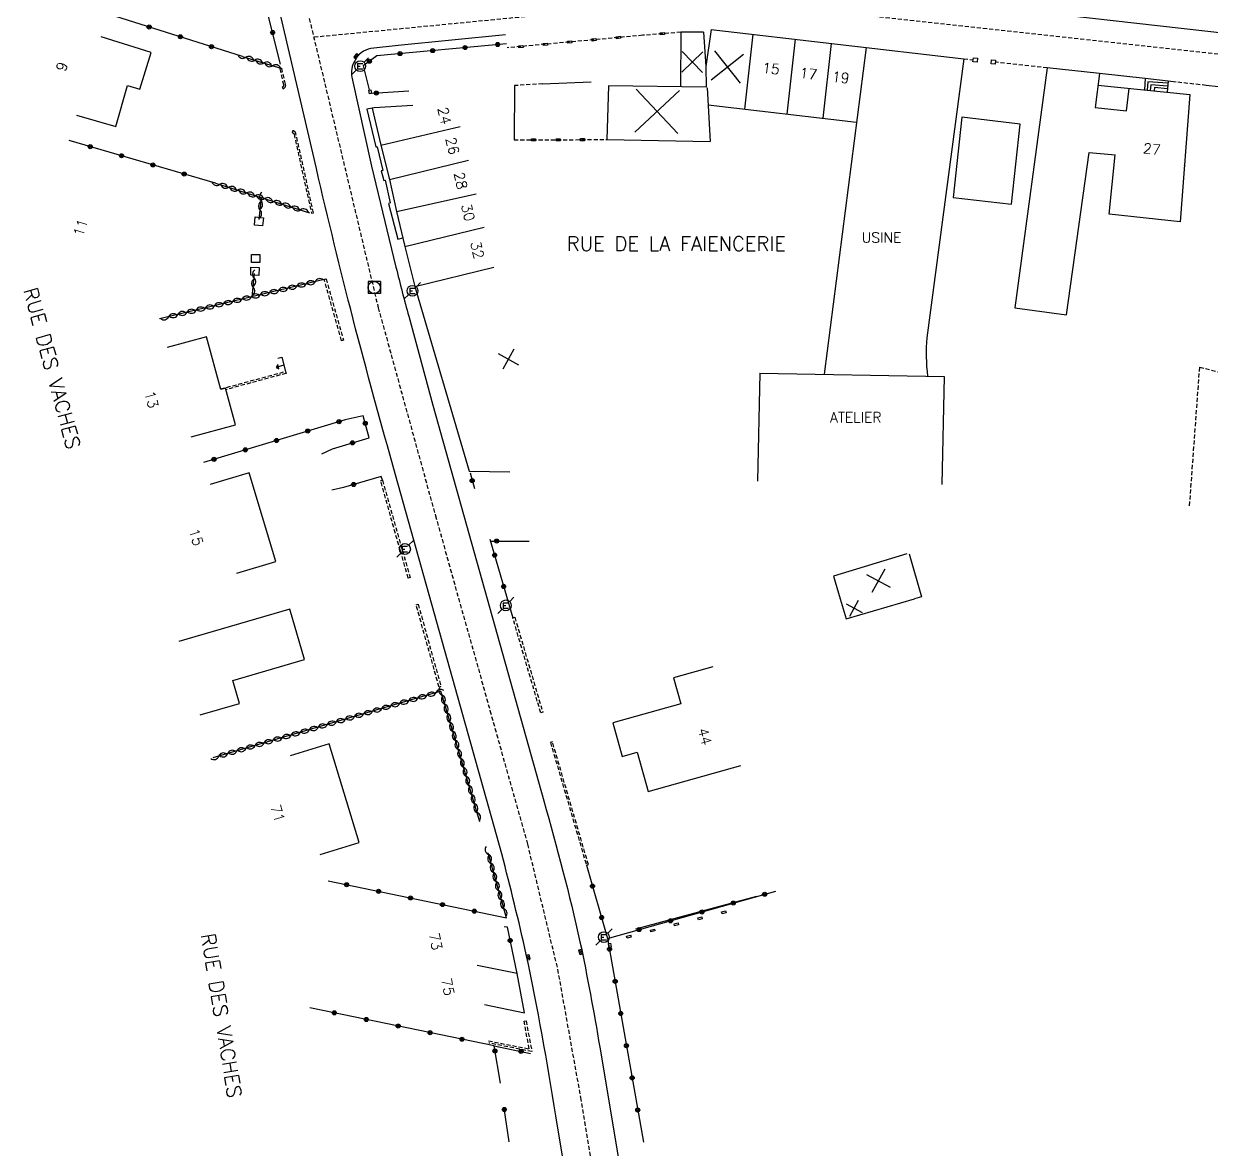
# Model space of a CAD drawing. Header units: millimetres. Extents: x 114000 to 115000, y 124000 to 125000.
# Drawn here: x 114109.5 to 114255, y 124432.6 to 124570.5 of the extents above; entities that cross this region are included whole.
import ezdxf
from ezdxf.enums import TextEntityAlignment as Align

# ---------------------------------------------------------------- set-up
doc = ezdxf.new("R2010")
doc.units = ezdxf.units.MM
doc.linetypes.add('DASHED', pattern=[0.75, 0.5, -0.25])
doc.layers.get('0').update_dxf_attribs({"linetype": 'CONTINUOUS'})
for name, color, linetype in [('W0001', 6, 'DASHED'), ('W0008', 7, 'CONTINUOUS'), ('W0100', 7, 'CONTINUOUS'), ('W0112', 1, 'DASHED'), ('W0310', 3, 'CONTINUOUS'), ('W0322', 7, 'CONTINUOUS'), ('W0334', 7, 'CONTINUOUS'), ('W0400', 7, 'CONTINUOUS'), ('W0420', 7, 'CONTINUOUS'), ('W0471', 7, 'CONTINUOUS'), ('W0989', 7, 'CONTINUOUS'), ('W0991', 7, 'CONTINUOUS'), ('W1102', 7, 'CONTINUOUS')]:
    doc.layers.add(name, color=color, linetype=linetype)
doc.styles.get("Standard").update_dxf_attribs({"font": 'romans.shx', "width": 0.85})

# ---------------------------------------------------------------- blocks, each defined once
blk = doc.blocks.new('t322o')
at = {"color": 0, "linetype": 'Continuous'}
for radius in [0.25, 0.15]:
    blk.add_circle((0, 0), radius, dxfattribs=at)
blk = doc.blocks.new('t310o')
at = {"color": 0, "linetype": 'Continuous'}
for centre, start, end in [((-0.5, 0.38), 216.8699, 323.1304), ((0.5, -0.37), 36.8699, 143.1303)]:
    blk.add_arc(centre, 0.625, start, end, dxfattribs=at)
blk = doc.blocks.new('t112o')
at = {"color": 0, "linetype": 'Continuous'}
for p, q in [((-0.5, 0.5), (0.5, 0.5)), ((-0.5, -0.5), (-0.5, 0.5)), ((0.5, 0.5), (0.5, -0.5)), ((0.5, -0.5), (-0.5, -0.5))]:
    blk.add_line(p, q, dxfattribs=at)
blk = doc.blocks.new('T400')
for p, q in [((-0.15, 0.3), (0.15, 0.3)), ((-0.15, -0.25), (-0.15, 0.3)), ((-0.15, 0.15), (0.15, 0.15)), ((-0.15, 0), (0.15, 0)), ((0.15, 0.3), (0.15, -0.25)), ((-0.15, -0.15), (0.15, -0.15)), ((-0.15, -0.25), (-0.15, -0.3)), ((-0.15, -0.3), (0.15, -0.3)), ((0.15, -0.3), (0.15, -0.25))]:
    blk.add_line(p, q)
blk = doc.blocks.new('T471')
for p, q in [((-0.333334, 0.333334), (-0.333334, -0.333334)), ((-0.333334, 0.333334), (0.333334, 0.333334)), ((-0.333334, 0), (0, 0)), ((0.500001, 0.500001), (1.000002, 1.000002)), ((-0.500001, -0.500001), (-1.000002, -1.000002)), ((-0.333334, -0.333334), (0.333334, -0.333334))]:
    blk.add_line(p, q)
blk.add_ellipse((0, 0), major_axis=(0.471405, 0.471405), ratio=1, start_param=5.4977871438, end_param=11.780972451)
blk = doc.blocks.new('T420')
for p, q in [((0.75, 0.75), (-0.75, 0.75)), ((-0.75, 0.75), (-0.75, -0.75)), ((0.75, 0.75), (0.75, -0.75)), ((0.75, -0.75), (-0.75, -0.75))]:
    blk.add_line(p, q)
blk.add_ellipse((0, 0), major_axis=(-0.53, 0.53), ratio=1, start_param=3.926991, end_param=10.210176)
blk = doc.blocks.new('t991o')
at = {"color": 0, "linetype": 'Continuous'}
for p, q in [((-1, 1), (1, -1)), ((-1, -1), (1, 1))]:
    blk.add_line(p, q, dxfattribs=at)

msp = doc.modelspace()

# ---------------------------------------------------------------- linework, layer by layer
at = {"layer": 'W0001'}
msp.add_lwpolyline([(114453.11, 124545.72), (114406.2, 124539.21), (114371.69, 124534.81), (114369.49, 124535.09), (114367.83, 124535.2), (114332.91, 124542.76, -0.036179), (114325.23, 124544.2), (114277.84, 124561.92), (114271.7, 124564.25, 0.017074), (114265.58, 124565.66), (114197.8, 124573.09, 0.020478), (114191.85, 124573.35), (114144.93, 124568.79, 0.455282)], format="xyb", dxfattribs=at)
msp.add_lwpolyline([(114144.49, 124571.11), (114152.94, 124535.67), (114159.95, 124510.19), (114166.64, 124486.32), (114171.23, 124469.95), (114174.92, 124454.6), (114177.73, 124438.91), (114180.51, 124422.15), (114183.27, 124405.53), (114185.06, 124394.74), (114186.17, 124385.81), (114186.86, 124374.05), (114188.29, 124340.88), (114192.07, 124245.58), (114193.87, 124173.39), (114194.16, 124160.56), (114194.68, 124145.56), (114195.43, 124136.5), (114196.09, 124119.91), (114198.21, 124114.41), (114199.52, 124110.54), (114203.92, 124098.7)], dxfattribs=at)
at = {"layer": 'W0008'}
msp.add_lwpolyline([(114168.67, 124622.86), (114164.5, 124624.73), (114160.92, 124626.34), (114139.83, 124622, 0.481551), (114137.31, 124618.31), (114147.14, 124575.17, 0.332921), (114151.77, 124572.42), (114192.1, 124576.24), (114195.18, 124576.28), (114265.5, 124568.33, -0.102259), (114272.84, 124566.12), (114296.85, 124557.13), (114325.2, 124546.73, 0.074822), (114335.22, 124544.49)], format="xyb", dxfattribs=at)
at = {"layer": 'W0008', "flags": 128}
for points in [[(114181.6, 124395.07), (114174.69, 124436.66, 0.0136), (114171.09, 124456.43, 0.0086), (114168.08, 124468.76), (114155.06, 124515.2, -0.0048), (114149.86, 124534.29, -0.0059), (114145.36, 124552.72), (114140.99, 124571.4)], [(114168.56, 124569.1), (114155.39, 124567.79), (114152.02, 124567.44, 0.2377), (114150.06, 124565.94, 0.1805), (114149.72, 124563.92), (114152.11, 124553.01), (114155.11, 124540.65, 0.0065), (114156.68, 124534.62), (114159.63, 124523.73), (114173.23, 124475.25, -0.0144), (114177.67, 124458, -0.0106), (114180.09, 124445.09), (114183.32, 124425.74)]]:
    msp.add_lwpolyline(points, format="xyb", dxfattribs=at)
at = {"layer": 'W0008'}
for points in [[(114246.95, 124563.74), (114241.34, 124564.36)], [(114250.75, 124563.32), (114249.77, 124563.43)], [(114257.46, 124562.58), (114254.41, 124562.92)]]:
    msp.add_lwpolyline(points, dxfattribs=at)
at = {"layer": 'W0100'}
for points in [[(114190.05, 124569.42), (114189.98, 124562.74)], [(114192.81, 124569.42), (114190.05, 124569.42)], [(114192.81, 124569.42), (114193.08, 124565.21)], [(114193.76, 124569.75), (114193.08, 124565.21)], [(114193.76, 124569.75), (114224.72, 124566.18)], [(114198.84, 124569.17), (114197.82, 124560)], [(114204.05, 124568.56), (114203.02, 124559.4)], [(114208.46, 124568.05), (114207.42, 124558.89)], [(114212.73, 124567.56), (114207.6, 124527.52)], [(114224.72, 124566.18), (114220.17, 124532)], [(114193.08, 124565.21), (114193.15, 124562.69)], [(114234.94, 124565.06), (114230.95, 124535.68)], [(114241.34, 124564.36), (114234.94, 124565.06)], [(114241.34, 124564.36), (114240.82, 124560.2)], [(114246.95, 124563.74), (114246.85, 124562.36)], [(114249.77, 124563.43), (114246.95, 124563.74)], [(114247.29, 124563.36), (114247.2, 124562.33)], [(114249.74, 124563.17), (114247.29, 124563.36)], [(114249.77, 124563.43), (114249.64, 124562.08)], [(114169.64, 124562.89), (114169.6, 124556.23)], [(114181.18, 124562.88), (114180.98, 124556.28)], [(114193.15, 124562.69), (114181.18, 124562.88)], [(114193.25, 124562.63), (114193.61, 124556.03)], [(114241.16, 124562.93), (114252.43, 124561.8)], [(114244.66, 124559.81), (114244.97, 124562.55)], [(114247.63, 124562.97), (114247.56, 124562.29)], [(114249.71, 124562.8), (114247.63, 124562.97)], [(114248.07, 124562.65), (114248.03, 124562.24)], [(114249.68, 124562.49), (114248.07, 124562.65)], [(114252.43, 124561.8), (114251.22, 124546.21)], [(114193.37, 124560.52), (114211.56, 124558.41)], [(114224.49, 124559.01), (114223.41, 124549.18)], [(114231.63, 124558.18), (114224.49, 124559.01)], [(114240.82, 124560.2), (114244.66, 124559.81)], [(114230.55, 124548.36), (114231.63, 124558.18)], [(114180.98, 124556.28), (114193.61, 124556.03)], [(114237.32, 124534.81), (114240.09, 124554.69)], [(114240.09, 124554.69), (114243.28, 124554.39)], [(114242.53, 124547.12), (114243.28, 124554.39)], [(114251.7, 124553.18), (114251.76, 124553.14)], [(114223.41, 124549.18), (114230.55, 124548.36)], [(114251.22, 124546.21), (114242.53, 124547.12)], [(114230.95, 124535.68), (114237.32, 124534.81)], [(114130.02, 124519.86), (114135.43, 124521.32), (114134.22, 124525.8), (114133.64, 124525.64), (114131.89, 124532.12), (114127.06, 124530.82)], [(114141.39, 124528.63), (114140.42, 124528.37), (114140.77, 124528.17), (114140.62, 124528.72), (114140.42, 124528.37)], [(114140.64, 124529.51), (114141.12, 124529.63), (114141.59, 124527.87)], [(114199.7, 124527.66), (114199.43, 124514.43)], [(114199.7, 124527.66), (114222.32, 124527.25)], [(114222.32, 124527.25), (114222.02, 124514.02)], [(114217.72, 124505.54), (114208.75, 124502.79)], [(114218, 124505.5), (114219.51, 124500.25)], [(114208.75, 124502.79), (114209.57, 124500)], [(114209.57, 124500), (114210.3, 124497.55), (114218.67, 124500)], [(114219.51, 124500.25), (114218.67, 124500)], [(114131.12, 124485.78), (114135.92, 124487.18), (114135.1, 124489.99), (114143.9, 124492.56), (114142.09, 124498.76), (114128.49, 124494.78)], [(114193.97, 124491.69), (114189.15, 124490.34), (114190.05, 124487.15), (114181.69, 124484.8), (114182.85, 124480.68), (114184.69, 124481.2), (114186.04, 124476.39), (114197.37, 124479.57)], [(114165.97, 124450.32), (114170.86, 124449.3), (114169.95, 124454.09), (114165.05, 124455.1)]]:
    msp.add_lwpolyline(points, dxfattribs=at)
at = {"layer": 'W0100', "flags": 128}
for points in [[(114115.96, 124559.26), (114120.76, 124557.86), (114122.22, 124562.89), (114123.71, 124562.45), (114125.13, 124566.93), (114118.99, 124568.87)], [(114157.18, 124560.47), (114152.46, 124560.17), (114152.19, 124560.13), (114153.27, 124555.57), (114154.31, 124551.37), (114155.17, 124547.46), (114156.22, 124543.17), (114157.41, 124538.28), (114164.08, 124515.66), (114169.08, 124515.55)], [(114135.62, 124503.14), (114140.41, 124504.58), (114137.13, 124515.45), (114132.34, 124514)], [(114145.82, 124468.7), (114150.6, 124470.16), (114146.91, 124482.23), (114142.13, 124480.76)]]:
    msp.add_lwpolyline(points, dxfattribs=at)
at = {"layer": 'W0100'}
msp.add_arc((114243.88, 124530.17), 23.78, 175.5807, 186.9574, dxfattribs=at)
at = {"layer": 'W0112'}
for p, q in [((114187.5, 124569.34), (114188, 124569.38)), ((114187.52, 124569.1), (114187.5, 124569.34)), ((114188.02, 124569.13), (114187.52, 124569.1)), ((114188, 124569.38), (114188.02, 124569.13)), ((114170.17, 124567.78), (114170.67, 124567.82)), ((114170.19, 124567.53), (114170.17, 124567.78)), ((114170.69, 124567.57), (114170.19, 124567.53)), ((114170.67, 124567.82), (114170.69, 124567.57)), ((114173.16, 124568.05), (114173.66, 124568.1)), ((114173.18, 124567.8), (114173.16, 124568.05)), ((114173.68, 124567.85), (114173.18, 124567.8)), ((114173.66, 124568.1), (114173.68, 124567.85)), ((114176.15, 124568.33), (114176.64, 124568.37)), ((114176.17, 124568.08), (114176.15, 124568.33)), ((114176.67, 124568.12), (114176.17, 124568.08)), ((114176.64, 124568.37), (114176.67, 124568.12)), ((114179.13, 124568.6), (114179.63, 124568.65)), ((114179.16, 124568.35), (114179.13, 124568.6)), ((114179.65, 124568.4), (114179.16, 124568.35)), ((114179.63, 124568.65), (114179.65, 124568.4)), ((114182.12, 124568.88), (114182.62, 124568.93)), ((114182.14, 124568.63), (114182.12, 124568.88)), ((114182.64, 124568.68), (114182.14, 124568.63)), ((114182.62, 124568.93), (114182.64, 124568.68)), ((114225.84, 124565.79), (114225.9, 124566.29)), ((114225.9, 124566.29), (114226.39, 124566.23)), ((114226.39, 124566.23), (114226.34, 124565.74)), ((114226.34, 124565.74), (114225.84, 124565.79)), ((114228.06, 124565.55), (114228.12, 124566.05)), ((114228.56, 124565.5), (114228.06, 124565.55)), ((114228.12, 124566.05), (114228.61, 124566)), ((114228.61, 124566), (114228.56, 124565.5)), ((114171.73, 124556.36), (114172.23, 124556.36)), ((114171.73, 124556.11), (114171.73, 124556.36)), ((114172.23, 124556.11), (114171.73, 124556.11)), ((114172.23, 124556.36), (114172.23, 124556.11)), ((114174.73, 124556.38), (114175.23, 124556.38)), ((114174.73, 124556.13), (114174.73, 124556.38)), ((114175.23, 124556.13), (114174.73, 124556.13)), ((114175.23, 124556.38), (114175.23, 124556.13)), ((114177.73, 124556.39), (114178.23, 124556.39)), ((114177.73, 124556.14), (114177.73, 124556.39)), ((114178.23, 124556.14), (114177.73, 124556.14)), ((114178.23, 124556.39), (114178.23, 124556.14)), ((114195.02, 124461.65), (114195.51, 124461.77)), ((114195.09, 124461.4), (114195.02, 124461.65)), ((114195.57, 124461.53), (114195.09, 124461.4)), ((114195.51, 124461.77), (114195.57, 124461.53)), ((114189.21, 124460.17), (114189.69, 124460.29)), ((114189.27, 124459.93), (114189.21, 124460.17)), ((114189.76, 124460.05), (114189.27, 124459.93)), ((114189.69, 124460.29), (114189.76, 124460.05)), ((114192.12, 124460.91), (114192.6, 124461.03)), ((114192.18, 124460.66), (114192.12, 124460.91)), ((114192.66, 124460.79), (114192.18, 124460.66)), ((114192.6, 124461.03), (114192.66, 124460.79)), ((114183.39, 124458.69), (114183.88, 124458.82)), ((114183.46, 124458.45), (114183.39, 124458.69)), ((114183.94, 124458.57), (114183.46, 124458.45)), ((114183.88, 124458.82), (114183.94, 124458.57)), ((114186.3, 124459.43), (114186.79, 124459.55)), ((114186.36, 124459.19), (114186.3, 124459.43)), ((114186.85, 124459.31), (114186.36, 124459.19)), ((114186.79, 124459.55), (114186.85, 124459.31)), ((114181.15, 124457.76), (114181.4, 124457.8)), ((114181.24, 124457.26), (114181.15, 124457.76)), ((114181.48, 124457.31), (114181.24, 124457.26)), ((114181.4, 124457.8), (114181.48, 124457.31))]:
    msp.add_line(p, q, dxfattribs=at)
for points in [[(114185.36, 124569.05), (114168.74, 124567.52)], [(114190.05, 124569.42), (114185.36, 124569.05)], [(114224.72, 124566.18), (114225.87, 124566.04)], [(114234.94, 124565.06), (114228.59, 124565.75)], [(114254.41, 124562.92), (114250.75, 124563.32)], [(114173.08, 124563.1), (114169.64, 124562.89)], [(114169.6, 124556.23), (114180.98, 124556.28)], [(114252.39, 124511.42), (114253.63, 124528.41)], [(114253.63, 124528.41), (114258.59, 124527.1)], [(114133.62, 124525.72), (114141.59, 124527.87), (114141.65, 124527.63), (114134.27, 124525.63)], [(114166.44, 124445.85), (114171.45, 124444.86), (114170.81, 124448.26), (114171.06, 124448.31), (114171.77, 124444.54), (114166.49, 124445.58)]]:
    msp.add_lwpolyline(points, dxfattribs=at)
for points in [[(114141.29, 124562.48), (114141.36, 124562.53), (114141.43, 124562.58), (114141.49, 124562.64), (114141.54, 124562.7), (114141.58, 124562.76), (114141.59, 124562.82), (114141.6, 124562.89), (114141.59, 124562.95), (114141.58, 124563.02), (114141.57, 124563.08), (114141.11, 124564.99), (114140.87, 124564.93), (114141.33, 124563.03), (114141.34, 124562.98), (114141.34, 124562.93), (114141.35, 124562.89), (114141.34, 124562.86), (114141.34, 124562.85), (114141.33, 124562.83), (114141.31, 124562.81), (114141.27, 124562.78), (114141.22, 124562.74), (114141.15, 124562.69)], [(114151.87, 124561.87), (114151.78, 124562.34), (114152.03, 124562.38), (114152.11, 124561.92)], [(114142.39, 124557.14), (114142.43, 124557.12), (114142.47, 124557.1), (114142.5, 124557.09), (114142.53, 124557.07), (114142.55, 124557.06), (114142.56, 124557.04), (114142.58, 124557.02), (114142.6, 124556.99), (114142.61, 124556.96), (114142.62, 124556.93), (114144.77, 124547.26), (114145.01, 124547.31), (114142.86, 124556.99), (114142.84, 124557.05), (114142.82, 124557.11), (114142.79, 124557.16), (114142.75, 124557.21), (114142.71, 124557.25), (114142.67, 124557.28), (114142.62, 124557.31), (114142.58, 124557.33), (114142.53, 124557.35), (114142.48, 124557.37)], [(114146.56, 124539.2), (114148.68, 124531.7), (114148.44, 124531.63), (114146.32, 124539.13)], [(114156.62, 124502.54), (114155.66, 124505.86), (114153.23, 124514.47), (114153.47, 124514.54), (114155.9, 124505.93), (114156.86, 124502.61)], [(114157.83, 124499.36), (114160.63, 124489.27), (114160.39, 124489.2), (114157.59, 124499.29)], [(114169.68, 124497.75), (114173.1, 124486.12), (114172.86, 124486.05), (114169.44, 124497.68)], [(114174.05, 124482.41), (114178.46, 124467.37), (114178.7, 124467.44), (114174.29, 124482.48)]]:
    msp.add_lwpolyline(points, close=True, dxfattribs=at)
at = {"layer": 'W0310'}
for p, q in [((114138.34, 124546.5), (114138.62, 124549.16)), ((114137.49, 124537.02), (114137.79, 124539.88))]:
    msp.add_line(p, q, dxfattribs=at)
at = {"layer": 'W0310', "flags": 128}
for points in [[(114136.31, 124566.46), (114141.11, 124564.98)], [(114133, 124550.92), (114144.53, 124547.31)], [(114146.32, 124539.13), (114126.12, 124534.3)], [(114165.41, 124472.7), (114160.62, 124488.68), (114132.66, 124480.51)], [(114168.65, 124460.93), (114166.4, 124468.86)]]:
    msp.add_lwpolyline(points, dxfattribs=at)
at = {"layer": 'W0310'}
for points in [[(114173.08, 124563.1), (114179.06, 124563.36)], [(114184.52, 124459.56), (114199.35, 124463.59)]]:
    msp.add_lwpolyline(points, dxfattribs=at)
at = {"layer": 'W0322'}
for points in [[(114136.31, 124566.46), (114119.87, 124571.65)], [(114133, 124550.92), (114115.05, 124556.17)], [(114166.69, 124507.08), (114171.45, 124507.08)], [(114181.06, 124458.4), (114201.69, 124464.19)], [(114167.14, 124445.24), (114144.56, 124449.9)], [(114167.92, 124440.68), (114167.14, 124445.24), (114171.62, 124444.31)]]:
    msp.add_lwpolyline(points, dxfattribs=at)
at = {"layer": 'W0322', "flags": 128}
for points in [[(114140.95, 124565.5), (114139.46, 124571.53)], [(114168.67, 124568.02), (114152.75, 124566.54), (114151.1, 124565.31), (114151.85, 124562.35)], [(114156.7, 124562.22), (114152.22, 124561.94)], [(114146.03, 124517.79), (114147.33, 124518.38), (114151.84, 124519.73), (114151.1, 124522.44), (114148.87, 124521.93), (114131.52, 124516.72)], [(114164.19, 124515.45), (114164.73, 124513.54)], [(114153.47, 124514.54), (114153.32, 124514.99), (114148.69, 124513.66), (114147.25, 124513.33)], [(114166.63, 124507.32), (114169.44, 124497.68)], [(114178.46, 124467.37), (114181.06, 124458.4), (114185.44, 124433.44)], [(114146.82, 124465.44), (114168.65, 124460.93)], [(114169.95, 124454.09), (114168.78, 124459.79), (114168.39, 124459.8)], [(114169, 124433.48), (114168.38, 124437.62)]]:
    msp.add_lwpolyline(points, dxfattribs=at)
at = {"layer": 'W0334', "flags": 128}
msp.add_lwpolyline([(114152.19, 124560.13), (114151.53, 124559.99), (114152.63, 124555.38), (114152.8, 124555.39), (114153.51, 124552.5), (114153.3, 124552.45), (114153.61, 124551.26), (114153.79, 124551.3), (114154.41, 124548.52), (114154.22, 124548.46), (114155.36, 124544.08), (114155.96, 124544.23)], dxfattribs=at)
at = {"layer": 'W0991'}
for p, q in [((114190.14, 124564.53), (114192.72, 124567.03)), ((114190.18, 124567.07), (114192.68, 124564.49)), ((114193.73, 124563.6), (114197.71, 124566.75)), ((114194.15, 124567.16), (114197.3, 124563.18)), ((114184.4, 124557.18), (114189.85, 124562.3)), ((114189.68, 124557.02), (114184.57, 124562.46)), ((114215.02, 124503.66), (114213.45, 124500.77)), ((114212.79, 124503), (114215.68, 124501.43)), ((114210.28, 124499.41), (114212.27, 124498.32)), ((114210.73, 124497.87), (114211.82, 124499.86))]:
    msp.add_line(p, q, dxfattribs=at)
at = {"layer": 'W1102'}
for p, q in [((114153.27, 124555.57), (114163, 124557.88)), ((114154.31, 124551.37), (114164.02, 124553.76)), ((114155.17, 124547.46), (114164.94, 124549.61)), ((114156.22, 124543.17), (114165.94, 124545.55)), ((114157.41, 124538.28), (114167.13, 124540.64))]:
    msp.add_line(p, q, dxfattribs=at)

# ---------------------------------------------------------------- block references
at = {"layer": 'W0112'}
for p, rotation in [((114138.31, 124546.25), 263.9950583446865), ((114137.92, 124541.71), 269.4498666642855), ((114137.82, 124540.13), 88.39299577970453)]:
    msp.add_blockref('t112o', p, dxfattribs=dict(at, rotation=rotation))
at = {"layer": 'W0310'}
for p, rotation in [((114136.7, 124566.34), 342.843756043355), ((114137.8, 124566), 342.843756043355), ((114138.91, 124565.66), 342.843756043355), ((114140.01, 124565.32), 342.843756043355), ((114133.5, 124550.77), 342.5937767842827), ((114134.61, 124550.42), 342.5937767842827), ((114135.71, 124550.07), 342.5937767842827), ((114136.81, 124549.73), 342.5937767842827), ((114137.91, 124549.38), 342.5937767842827), ((114139.01, 124549.04), 342.5937767842827), ((114138.46, 124547.64), 83.99505834455948), ((114138.58, 124548.79), 83.99505834455948), ((114140.12, 124548.69), 342.5937767842827), ((114141.22, 124548.35), 342.5937767842827), ((114142.32, 124548), 342.5937767842827), ((114143.42, 124547.66), 342.5937767842827), ((114137.73, 124539.32), 83.99505834459421), ((114137.61, 124538.17), 83.99505834459421), ((114141.85, 124538.06), 193.448615051678), ((114142.97, 124538.33), 193.448615051678), ((114144.1, 124538.6), 193.448615051678), ((114145.22, 124538.87), 193.448615051678), ((114136.23, 124536.72), 193.448615051678), ((114137.36, 124536.99), 193.448615051678), ((114138.48, 124537.26), 193.448615051678), ((114139.6, 124537.52), 193.448615051678), ((114140.73, 124537.79), 193.448615051678), ((114129.49, 124535.11), 193.448615051678), ((114130.62, 124535.38), 193.448615051678), ((114131.74, 124535.64), 193.448615051678), ((114132.86, 124535.91), 193.448615051678), ((114133.99, 124536.18), 193.448615051678), ((114135.11, 124536.45), 193.448615051678), ((114127.25, 124534.57), 193.448615051678), ((114128.37, 124534.84), 193.448615051678), ((114160, 124488.49), 196.2810752369164), ((114160.77, 124488.19), 106.673769248943), ((114155.56, 124487.2), 196.2810752369164), ((114156.67, 124487.52), 196.2810752369164), ((114157.78, 124487.85), 196.2810752369164), ((114158.89, 124488.17), 196.2810752369164), ((114161.1, 124487.09), 106.673769248943), ((114150.02, 124485.58), 196.2810752369164), ((114151.13, 124485.9), 196.2810752369164), ((114152.24, 124486.23), 196.2810752369164), ((114153.35, 124486.55), 196.2810752369164), ((114154.46, 124486.88), 196.2810752369164), ((114161.43, 124485.98), 106.673769248943), ((114145.59, 124484.28), 196.2810752369164), ((114146.69, 124484.61), 196.2810752369164), ((114147.8, 124484.93), 196.2810752369164), ((114148.91, 124485.26), 196.2810752369164), ((114161.76, 124484.87), 106.673769248943), ((114162.09, 124483.77), 106.673769248943), ((114140.04, 124482.67), 196.2810752369164), ((114141.15, 124482.99), 196.2810752369164), ((114142.26, 124483.31), 196.2810752369164), ((114143.37, 124483.64), 196.2810752369164), ((114144.48, 124483.96), 196.2810752369164), ((114162.43, 124482.66), 106.673769248943), ((114135.61, 124481.37), 196.2810752369164), ((114136.72, 124481.69), 196.2810752369164), ((114137.83, 124482.02), 196.2810752369164), ((114138.93, 124482.34), 196.2810752369164), ((114162.76, 124481.56), 106.673769248943), ((114133.39, 124480.72), 196.2810752369164), ((114134.5, 124481.05), 196.2810752369164), ((114163.09, 124480.45), 106.673769248943), ((114163.42, 124479.34), 106.673769248943), ((114163.75, 124478.24), 106.673769248943), ((114164.08, 124477.13), 106.673769248943), ((114164.41, 124476.02), 106.673769248943), ((114164.75, 124474.92), 106.673769248943), ((114165.08, 124473.81), 106.673769248943), ((114166.44, 124468.71), 105.8433804467495), ((114166.76, 124467.6), 105.8433804467495), ((114167.07, 124466.49), 105.8433804467495), ((114167.39, 124465.38), 105.8433804467495), ((114167.7, 124464.27), 105.8433804467495), ((114168.02, 124463.15), 105.8433804467495), ((114168.33, 124462.04), 105.8433804467495)]:
    msp.add_blockref('t310o', p, dxfattribs=dict(at, rotation=rotation))
at = {"layer": 'W0322'}
for p, rotation in [((114124.87, 124570.07), 162.483306418199), ((114128.69, 124568.87), 162.483306418199), ((114139.99, 124569.39), 103.8936895601909), ((114132.5, 124567.66), 162.483306418199), ((114163.59, 124567.55), 185.3227462741651), ((114167.57, 124567.92), 185.3227462741651), ((114151.86, 124565.87), 216.7173408653873), ((114155.62, 124566.81), 185.3227462741651), ((114159.61, 124567.18), 185.3227462741651), ((114152.71, 124561.97), 183.6619355748863), ((114117.64, 124555.41), 163.7126927271545), ((114121.48, 124554.29), 163.7126927271545), ((114125.32, 124553.17), 163.7126927271545), ((114129.16, 124552.05), 163.7126927271545), ((114148.13, 124521.71), 196.7366792381385), ((114151.35, 124521.52), 105.4239899852991), ((114140.47, 124519.41), 196.7366792381385), ((114144.3, 124520.56), 196.7366792381385), ((114136.64, 124518.26), 196.7366792381385), ((114149.79, 124519.12), 16.5925224877548), ((114132.81, 124517.1), 196.7366792381385), ((114149.93, 124514.02), 196.0227743899407), ((114164.46, 124514.49), 108.4003272406947), ((114167.45, 124507.08), 0.01545568710024643), ((114167.2, 124505.36), 286.3007471885542), ((114168.32, 124501.52), 286.3007471885542), ((114149.06, 124464.98), 348.323617696253), ((114152.98, 124464.17), 348.323617696253), ((114179.2, 124464.8), 286.1897954626369), ((114156.9, 124463.36), 348.323617696253), ((114160.82, 124462.55), 348.323617696253), ((114196.46, 124462.73), 15.69002190718119), ((114200.31, 124463.81), 15.69002190718119), ((114164.73, 124461.74), 348.323617696253), ((114180.32, 124460.96), 286.1897954626369), ((114192.61, 124461.64), 15.69002190718119), ((114188.76, 124460.56), 15.69002190718119), ((114169.11, 124458.15), 101.3156689555245), ((114184.91, 124459.48), 15.69002190718119), ((114181.29, 124457.08), 279.9510369762513), ((114181.98, 124453.14), 279.9510369762513), ((114147.55, 124449.28), 168.3426773552506), ((114151.47, 124448.47), 168.3426773552506), ((114182.67, 124449.2), 279.9510369762513), ((114155.38, 124447.66), 168.3426773552506), ((114159.3, 124446.85), 168.3426773552506), ((114163.22, 124446.05), 168.3426773552506), ((114183.36, 124445.26), 279.9510369762513), ((114167.24, 124444.62), 99.76084566049946), ((114170.44, 124444.56), 348.3426773551963), ((114184.06, 124441.32), 279.9510369762513), ((114168.4, 124437.44), 98.63077762804937), ((114184.75, 124437.38), 279.9510369762513)]:
    msp.add_blockref('t322o', p, dxfattribs=dict(at, rotation=rotation))
at = {"layer": 'W0400'}
for p, rotation in [((114150.25, 124566.49), 320.7362996292511), ((114177.76, 124456.76), 12.72808755029311), ((114171.32, 124456.1), 11.11228763417429)]:
    msp.add_blockref('T400', p, dxfattribs=dict(at, rotation=rotation))
at = {"layer": 'W0420'}
msp.add_blockref('T420', (114152.45, 124538.15), dxfattribs=at)
at = {"layer": 'W0471'}
for p in [(114150.73, 124565.27), (114157.14, 124537.75), (114156.21, 124506.11), (114168.58, 124499.2), (114180.6, 124458.56)]:
    msp.add_blockref('T471', p, dxfattribs=at)
at = {"layer": 'W0991', "rotation": 286.4197882190725}
msp.add_blockref('t991o', (114168.9, 124529.37), dxfattribs=at)

# ---------------------------------------------------------------- texts
at = {"layer": 'W0989'}
msp.add_text('RUE DE LA FAIENCERIE', height=1.75, dxfattribs=at).set_placement((114189.48, 124543.53), align=Align.MIDDLE)
for rotation, p in [(285.3686, (114112.96, 124528.24)), (279.4255, (114133.73, 124448.94))]:
    msp.add_text('RUE DES VACHES', height=1.75, rotation=rotation, dxfattribs=at).set_placement(p, align=Align.MIDDLE)
at = {"layer": 'W0991'}
for s, rotation, p in [('9', 72.4833, (114114.17, 124565.22)), ('15', 353.3805, (114201.09, 124564.98)), ('17', 353.3805, (114205.67, 124564.35)), ('19', 353.3805, (114209.63, 124563.88)), ('24', 283.3553, (114161.07, 124559.2)), ('26', 283.8394, (114162.04, 124555.5)), ('27', 354.053, (114247.76, 124555.12)), ('28', 282.4431, (114163.04, 124551.24)), ('30', 283.7629, (114163.95, 124547.34)), ('11', 72.4833, (114116.45, 124545.5)), ('32', 283.6631, (114165.08, 124542.73)), ('13', 285.12, (114125.16, 124524.43)), ('15', 286.8038, (114130.63, 124507.56)), ('44', 285.69, (114192.97, 124483.15)), ('71', 287.0207, (114140.63, 124473.71)), ('73', 281.3157, (114159.98, 124458.03)), ('75', 280.8506, (114161.47, 124452.46))]:
    msp.add_text(s, height=1.25, rotation=rotation, dxfattribs=at).set_placement(p, align=Align.MIDDLE)
for s, p in [('USINE', (114214.63, 124544.28)), ('ATELIER', (114211.48, 124522.24))]:
    msp.add_text(s, height=1.25, dxfattribs=at).set_placement(p, align=Align.MIDDLE)

doc.saveas('drawing.dxf')
